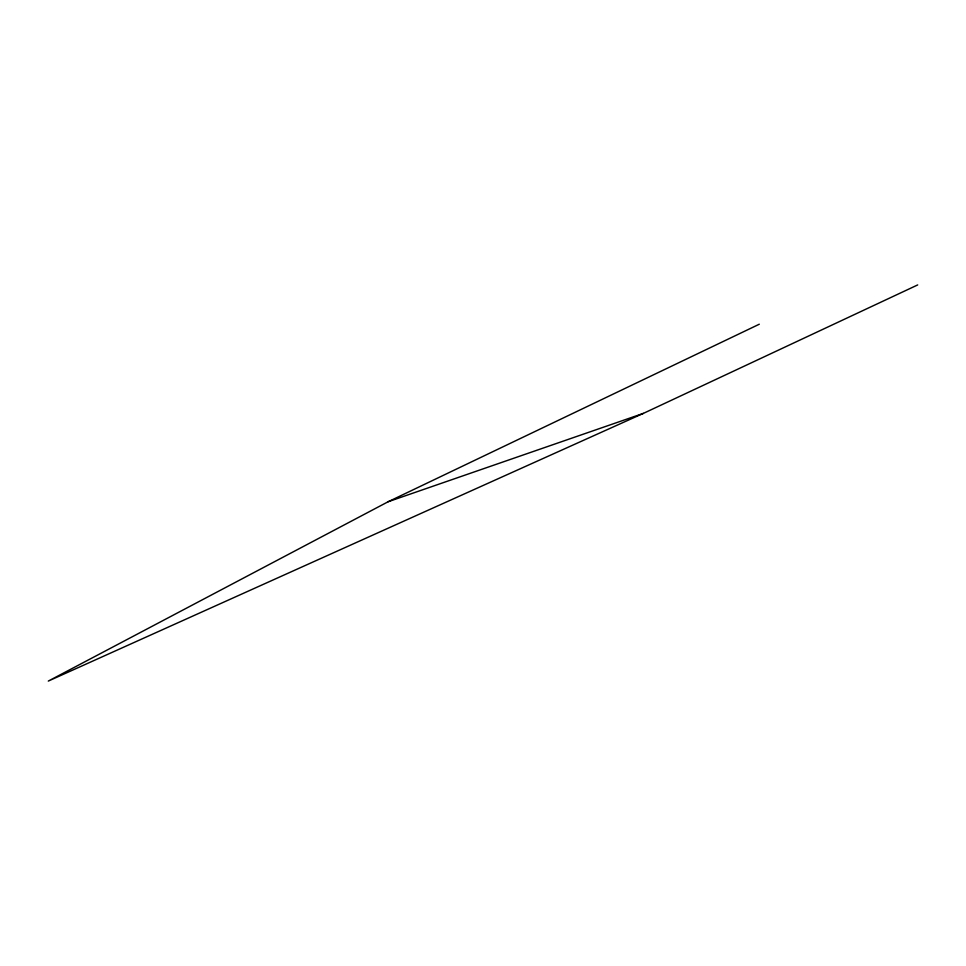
<?xml version="1.0" encoding="UTF-8"?>
<svg xmlns="http://www.w3.org/2000/svg" width="966" height="966" viewBox="0 0 966 966"><rect width="100%" height="100%" fill="white"/><g stroke="black" fill="none" stroke-linecap="round" stroke-linejoin="round"><path stroke-width="1.45" d="M759.3 324.214L388.223 501.704L48.3 681.078L643.392 413.376L917.7 284.922M388.223 501.704L643.392 413.376"/></g></svg>
